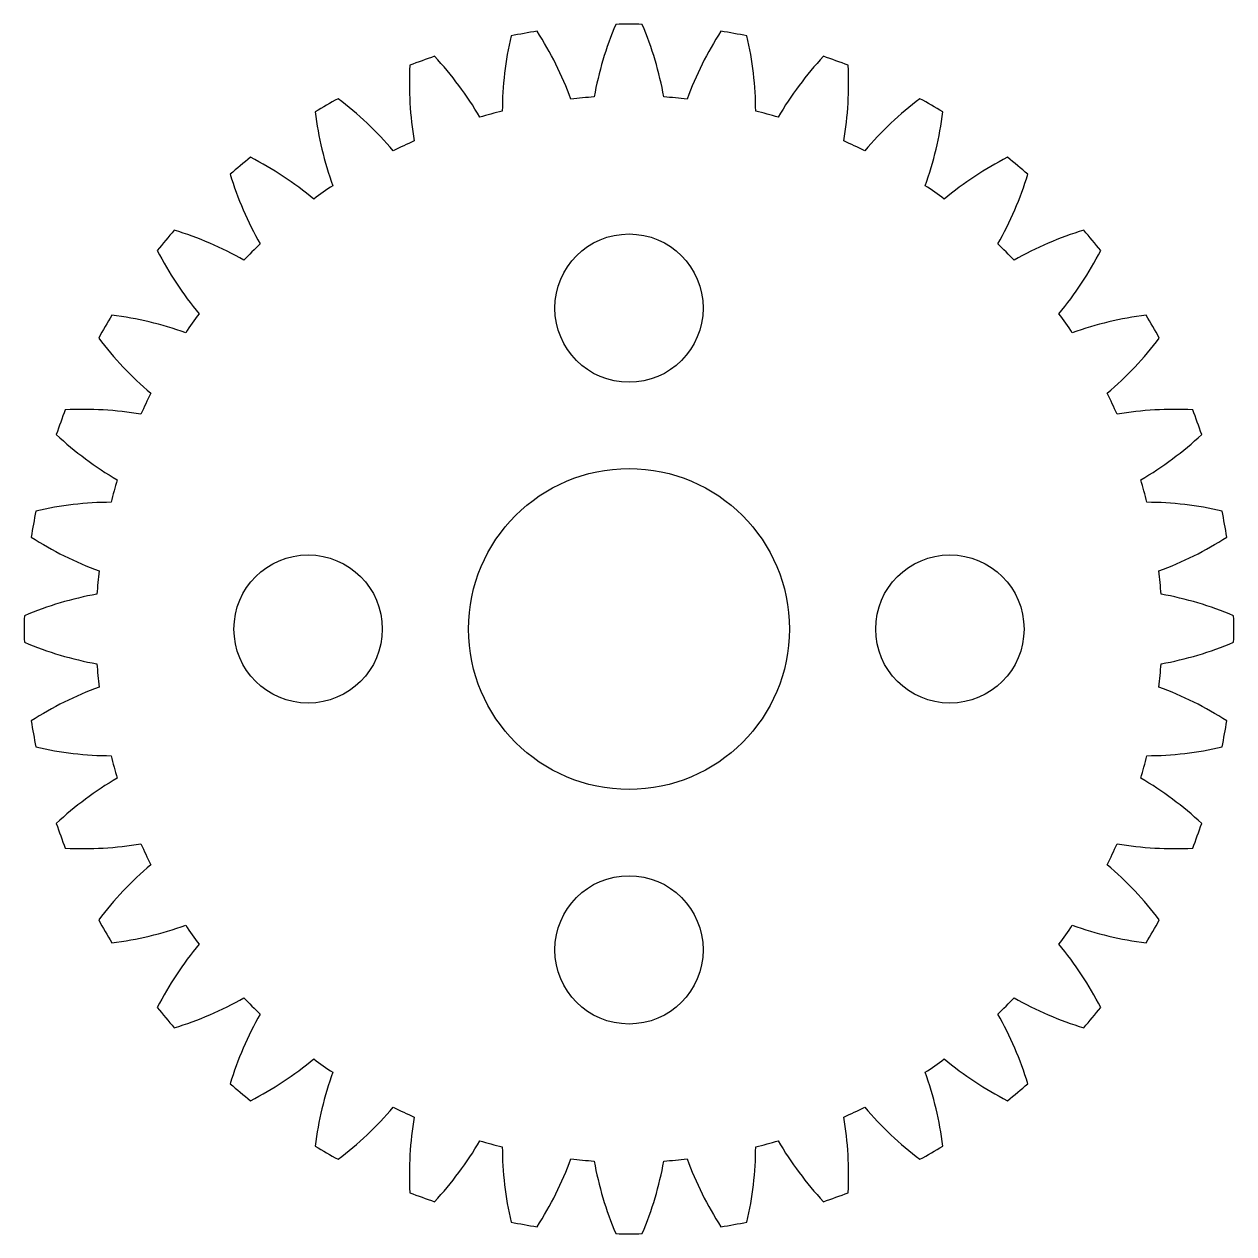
# Model space of a CAD drawing. Header units: inches. Extents: x -0.59 to 0.59, y -0.59 to 0.59.
import ezdxf

# ---------------------------------------------------------------- set-up
doc = ezdxf.new("R2010")
doc.units = ezdxf.units.IN
doc.header["$MEASUREMENT"] = 0

msp = doc.modelspace()

# ---------------------------------------------------------------- linework, layer by layer
msp.add_lwpolyline([(-0.1158, 0.5823, 0.055555), (-0.1244, 0.5084, 0.010909), (-0.1465, 0.5025, 0.055555), (-0.1909, 0.5622, 0.010909), (-0.2152, 0.5534, 0.055555), (-0.2108, 0.4791, 0.010909), (-0.2315, 0.4695, 0.055555), (-0.2856, 0.5206, 0.010909), (-0.308, 0.5076, 0.055555), (-0.2908, 0.4352, 0.010909), (-0.3095, 0.4221, 0.055555), (-0.3716, 0.4631, 0.010909), (-0.3915, 0.4464, 0.055555), (-0.362, 0.3781, 0.010909), (-0.3781, 0.362, 0.055555), (-0.4464, 0.3915, 0.010909), (-0.4631, 0.3716, 0.055555), (-0.4221, 0.3095, 0.010909), (-0.4352, 0.2908, 0.055555), (-0.5076, 0.308, 0.010909), (-0.5206, 0.2856, 0.055555), (-0.4695, 0.2315, 0.010909), (-0.4791, 0.2108, 0.055555), (-0.5534, 0.2152, 0.010909), (-0.5622, 0.1909, 0.055555), (-0.5025, 0.1465, 0.010909), (-0.5084, 0.1244, 0.055555), (-0.5823, 0.1158, 0.010909), (-0.5868, 0.0903, 0.055555), (-0.5203, 0.057, 0.010909), (-0.5223, 0.0342, 0.055555), (-0.5936, 0.013, 0.010909), (-0.5936, -0.013, 0.055555), (-0.5223, -0.0342, 0.010909), (-0.5203, -0.057, 0.055555), (-0.5868, -0.0903, 0.010909), (-0.5823, -0.1158, 0.055555), (-0.5084, -0.1244, 0.010909), (-0.5025, -0.1465, 0.055555), (-0.5622, -0.1909, 0.010909), (-0.5534, -0.2152, 0.055555), (-0.4791, -0.2108, 0.010909), (-0.4695, -0.2315, 0.055555), (-0.5206, -0.2856, 0.010909), (-0.5076, -0.308, 0.055555), (-0.4352, -0.2908, 0.010909), (-0.4221, -0.3095, 0.055555), (-0.4631, -0.3716, 0.010909), (-0.4464, -0.3915, 0.055555), (-0.3781, -0.362, 0.010909), (-0.362, -0.3781, 0.055555), (-0.3915, -0.4464, 0.010909), (-0.3716, -0.4631, 0.055555), (-0.3095, -0.4221, 0.010909), (-0.2908, -0.4352, 0.055555), (-0.308, -0.5076, 0.010909), (-0.2856, -0.5206, 0.055555), (-0.2315, -0.4695, 0.010909), (-0.2108, -0.4791, 0.055555), (-0.2152, -0.5534, 0.010909), (-0.1909, -0.5622, 0.055555), (-0.1465, -0.5025, 0.010909), (-0.1244, -0.5084, 0.055555), (-0.1158, -0.5823, 0.010909), (-0.0903, -0.5868, 0.055555), (-0.057, -0.5203, 0.010909), (-0.0342, -0.5223, 0.055555), (-0.013, -0.5936, 0.010909), (0.013, -0.5936, 0.055555), (0.0342, -0.5223, 0.010909), (0.057, -0.5203, 0.055555), (0.0903, -0.5868, 0.010909), (0.1158, -0.5823, 0.055555), (0.1244, -0.5084, 0.010909), (0.1465, -0.5025, 0.055555), (0.1909, -0.5622, 0.010909), (0.2152, -0.5534, 0.055555), (0.2108, -0.4791, 0.010909), (0.2315, -0.4695, 0.055555), (0.2856, -0.5206, 0.010909), (0.308, -0.5076, 0.055555), (0.2908, -0.4352, 0.010909), (0.3095, -0.4221, 0.055555), (0.3716, -0.4631, 0.010909), (0.3915, -0.4464, 0.055555), (0.362, -0.3781, 0.010909), (0.3781, -0.362, 0.055555), (0.4464, -0.3915, 0.010909), (0.4631, -0.3716, 0.055555), (0.4221, -0.3095, 0.010909), (0.4352, -0.2908, 0.055555), (0.5076, -0.308, 0.010909), (0.5206, -0.2856, 0.055555), (0.4695, -0.2315, 0.010909), (0.4791, -0.2108, 0.055555), (0.5534, -0.2152, 0.010909), (0.5622, -0.1909, 0.055555), (0.5025, -0.1465, 0.010909), (0.5084, -0.1244, 0.055555), (0.5823, -0.1158, 0.010909), (0.5868, -0.0903, 0.055555), (0.5203, -0.057, 0.010909), (0.5223, -0.0342, 0.055555), (0.5936, -0.013, 0.010909), (0.5936, 0.013, 0.055555), (0.5223, 0.0342, 0.010909), (0.5203, 0.057, 0.055555), (0.5868, 0.0903, 0.010909), (0.5823, 0.1158, 0.055555), (0.5084, 0.1244, 0.010909), (0.5025, 0.1465, 0.055555), (0.5622, 0.1909, 0.010909), (0.5534, 0.2152, 0.055555), (0.4791, 0.2108, 0.010909), (0.4695, 0.2315, 0.055555), (0.5206, 0.2856, 0.010909), (0.5076, 0.308, 0.055555), (0.4352, 0.2908, 0.010909), (0.4221, 0.3095, 0.055555), (0.4631, 0.3716, 0.010909), (0.4464, 0.3915, 0.055555), (0.3781, 0.362, 0.010909), (0.362, 0.3781, 0.055555), (0.3915, 0.4464, 0.010909), (0.3716, 0.4631, 0.055555), (0.3095, 0.4221, 0.010909), (0.2908, 0.4352, 0.055555), (0.308, 0.5076, 0.010909), (0.2856, 0.5206, 0.055555), (0.2315, 0.4695, 0.010909), (0.2108, 0.4791, 0.055555), (0.2152, 0.5534, 0.010909), (0.1909, 0.5622, 0.055555), (0.1465, 0.5025, 0.010909), (0.1244, 0.5084, 0.055555), (0.1158, 0.5823, 0.010909), (0.0903, 0.5868, 0.055555), (0.057, 0.5203, 0.010909), (0.0342, 0.5223, 0.055555), (0.013, 0.5936, 0.010909), (-0.013, 0.5936, 0.055555), (-0.0342, 0.5223, 0.010909), (-0.057, 0.5203, 0.055555), (-0.0903, 0.5868, 0.010909)], format="xyb", close=True)
for centre, radius in [((0, 0.315), 0.0728), ((0, 0), 0.1575), ((-0.315, 0), 0.0728), ((0.315, 0), 0.0728), ((0, -0.315), 0.0728)]:
    msp.add_circle(centre, radius)

doc.saveas('drawing.dxf')
